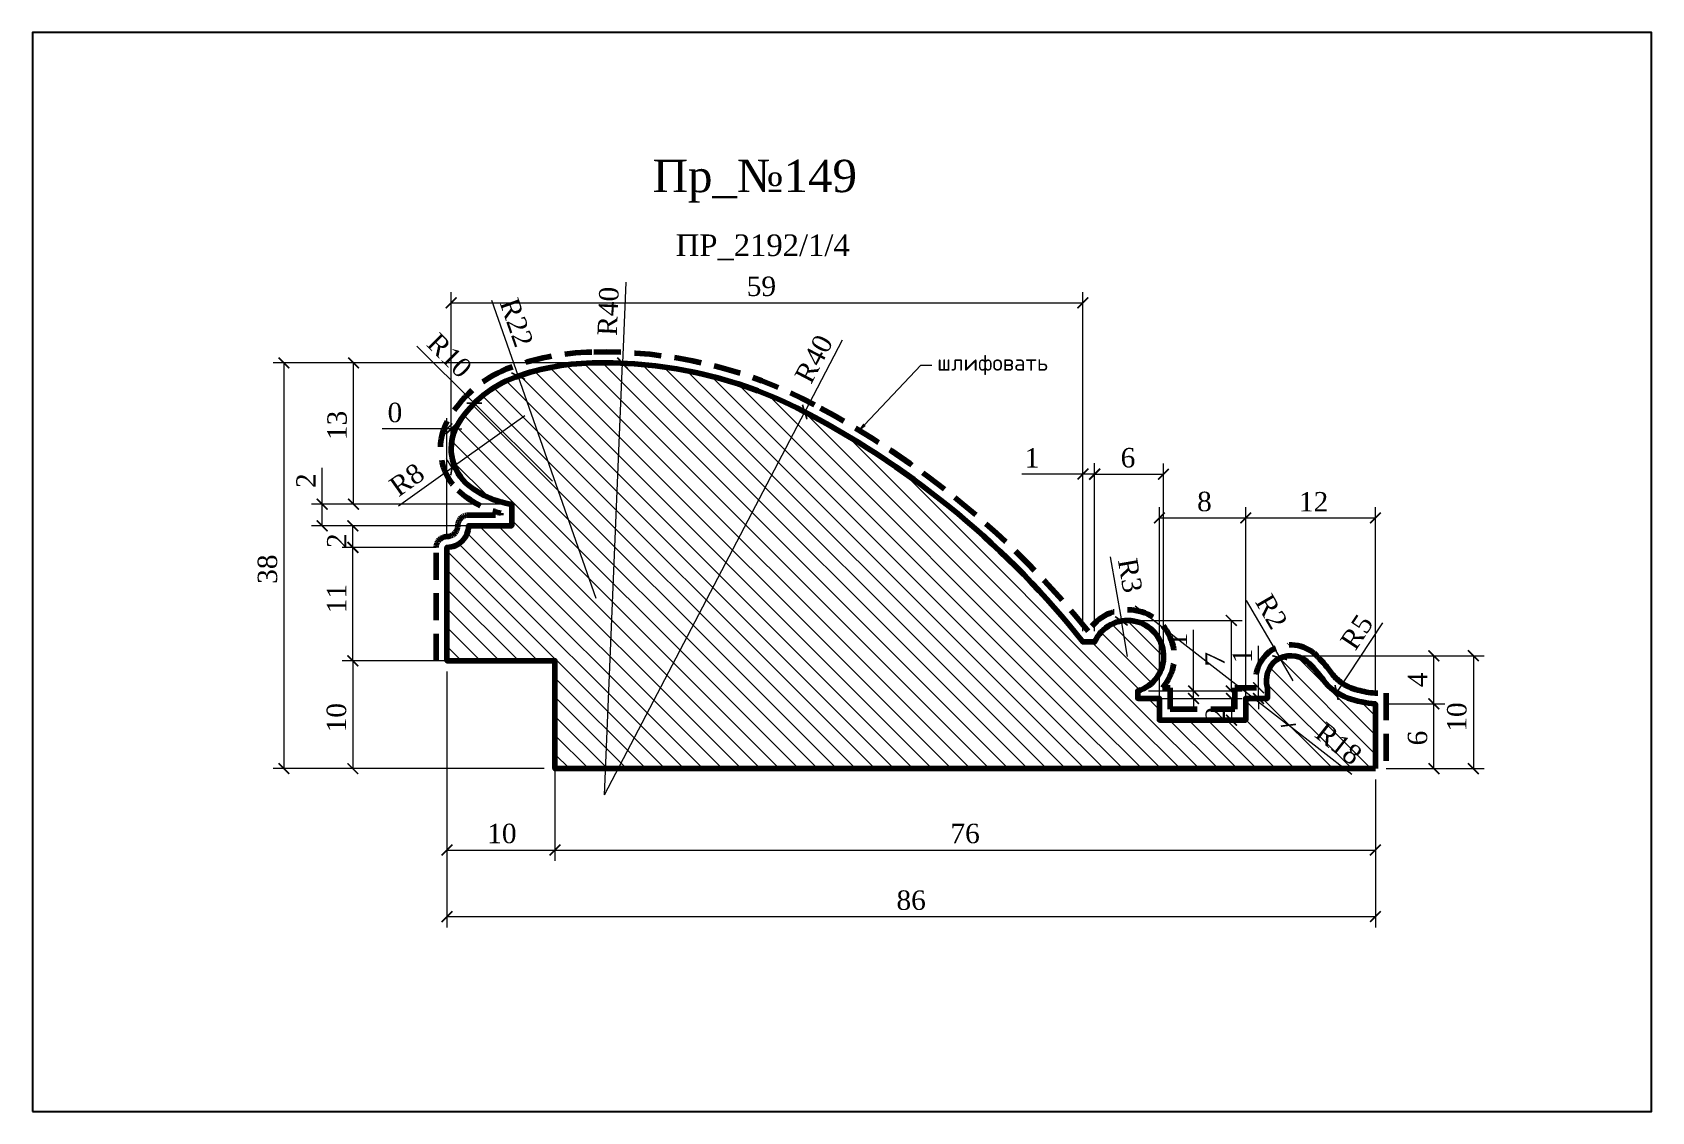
# Model space of a CAD drawing. Header units: millimetres. Extents: x 303774 to 303924, y -91388 to -91288.
import ezdxf
from ezdxf import colors
from ezdxf.entities.mleader import LeaderData, LeaderLine
from ezdxf.math import Vec2, Vec3

# ---------------------------------------------------------------- set-up
doc = ezdxf.new("R2010")
doc.units = ezdxf.units.MM
doc.header["$MEASUREMENT"] = 0
doc.linetypes.add('HIDDEN', pattern=[0.375, 0.25, -0.125])
doc.layers.add('Outside panel', color=7, linetype='Continuous', lineweight=18, true_color=0x7f5e57)
for name, color, linetype, lineweight in [('линия 15', 7, 'Continuous', 15), ('линия 50', 1, 'Continuous', 211), ('служебный слой РАЗМЕРЫ', 7, 'Continuous', 9)]:
    doc.layers.add(name, color=color, linetype=linetype, lineweight=lineweight)
doc.layers.add('размеры в модели', color=7, linetype='Continuous')
doc.styles.add('ELECT', font='times.ttf')
doc.styles.get("Standard").update_dxf_attribs({"font": 'times.ttf'})
doc.styles.add('ЕСКД профили текст', font='isocpeur.ttf')
doc.dimstyles.new('M_1', dxfattribs={"dimtxt": 1.8, "dimasz": 1, "dimexe": 1, "dimexo": 1, "dimgap": 0.6, "dimtad": 1, "dimdec": 0, "dimdsep": 46, "dimtxsty": 'Standard', "dimblk": 'ARCHTICK', "dimcen": -5, "dimclrd": 7, "dimclre": 7, "dimclrt": 7, "dimadec": 0, "dimazin": 0, "dimtfac": 1, "dimtdec": 0, "dimtmove": 0, "dimatfit": 3, "dimfxl": 1, "dimtolj": 1, "dimtzin": 0, "dimlwd": 5, "dimlwe": 5, "dimarcsym": 0})
pattern_1 = [(135, (-6420.0935, -682.7945), (-0.8838834765, -0.8838834765), [])]

# ---------------------------------------------------------------- blocks, each defined once
blk = doc.blocks.new('_ArchTick')
at = {"color": 0, "linetype": 'ByBlock', "const_width": 0.15}
blk.add_lwpolyline([(-0.5, -0.5), (0.5, 0.5)], dxfattribs=at)
blk = doc.blocks.new('*D32')
at = {"layer": 'Defpoints', "color": 0, "ltscale": 1000, "transparency": 16777216}
for p in [(303898.84, -91333.03), (303886.83, -91349.76), (303898.84, -91350.26)]:
    blk.add_point(p, dxfattribs=at)
at = {"layer": 'линия 15', "color": 7, "lineweight": 5, "ltscale": 1000, "transparency": 16777216}
for p, q in [((303886.83, -91348.76), (303886.83, -91332.03)), ((303886.83, -91333.03), (303898.84, -91333.03)), ((303898.84, -91349.26), (303898.84, -91332.03))]:
    blk.add_line(p, q, dxfattribs=at)
at = {"layer": 'линия 15', "color": 7, "lineweight": 5, "ltscale": 1000, "transparency": 16777216, "rotation": 180}
blk.add_blockref('_ArchTick', (303886.83, -91333.03), dxfattribs=at)
at = {"layer": 'линия 15', "color": 7, "lineweight": 5, "ltscale": 1000, "transparency": 16777216}
blk.add_blockref('_ArchTick', (303898.84, -91333.03), dxfattribs=at)
at = {"layer": 'линия 15', "color": 7, "ltscale": 1000, "transparency": 16777216, "insert": (303893.11, -91331.53), "char_height": 1.8, "attachment_point": 5}
blk.add_mtext('\\A1;12', dxfattribs=at)
blk = doc.blocks.new('*D31')
at = {"layer": 'Defpoints', "color": 0, "ltscale": 1000, "transparency": 16777216}
for p in [(303876.59, -91341.17), (303890.78, -91352.24)]:
    blk.add_point(p, dxfattribs=at)
at = {"layer": 'размеры в модели', "color": 7, "lineweight": 5, "ltscale": 1000, "transparency": 16777216}
for p in [(303876.59, -91341.17), (303896.64, -91356.81)]:
    blk.add_line(p, (303890.78, -91352.24), dxfattribs=at)
at = {"layer": 'размеры в модели', "color": 7, "lineweight": 5, "ltscale": 1000, "transparency": 16777216, "rotation": 142.0352912481009}
blk.add_blockref('_ArchTick', (303890.78, -91352.24), dxfattribs=at)
at = {"layer": 'размеры в модели', "color": 7, "ltscale": 1000, "transparency": 16777216, "insert": (303895.43, -91353.94), "char_height": 1.8, "attachment_point": 5, "rotation": 322.0353}
blk.add_mtext('\\A1;R18', dxfattribs=at)
blk = doc.blocks.new('*D30')
at = {"layer": 'Defpoints', "color": 0, "ltscale": 1000, "transparency": 16777216}
for p in [(303891.08, -91345.8), (303904.25, -91345.8), (303898.83, -91350.26)]:
    blk.add_point(p, dxfattribs=at)
at = {"layer": 'размеры в модели', "color": 7, "lineweight": 5, "ltscale": 1000, "transparency": 16777216}
for p, q in [((303892.08, -91345.8), (303905.25, -91345.8)), ((303904.25, -91350.26), (303904.25, -91345.8)), ((303899.83, -91350.26), (303905.25, -91350.26))]:
    blk.add_line(p, q, dxfattribs=at)
for p, rotation in [((303904.25, -91345.8), 90), ((303904.25, -91350.26), 270)]:
    blk.add_blockref('_ArchTick', p, dxfattribs=dict(at, rotation=rotation))
at = {"layer": 'размеры в модели', "color": 7, "ltscale": 1000, "transparency": 16777216, "insert": (303902.75, -91348.03), "char_height": 1.8, "attachment_point": 5, "rotation": 90}
blk.add_mtext('\\A1;4', dxfattribs=at)
blk = doc.blocks.new('*D29')
at = {"layer": 'Defpoints', "color": 0, "ltscale": 1000, "transparency": 16777216}
for p in [(303891.08, -91345.8), (303898.83, -91356.26), (303907.91, -91356.26)]:
    blk.add_point(p, dxfattribs=at)
at = {"layer": 'размеры в модели', "color": 7, "lineweight": 5, "ltscale": 1000, "transparency": 16777216}
for p, q in [((303892.08, -91345.8), (303908.91, -91345.8)), ((303907.91, -91345.8), (303907.91, -91356.26)), ((303899.83, -91356.26), (303908.91, -91356.26))]:
    blk.add_line(p, q, dxfattribs=at)
for p, rotation in [((303907.91, -91345.8), 90), ((303907.91, -91356.26), 270)]:
    blk.add_blockref('_ArchTick', p, dxfattribs=dict(at, rotation=rotation))
at = {"layer": 'размеры в модели', "color": 7, "ltscale": 1000, "transparency": 16777216, "insert": (303906.39, -91351.48), "char_height": 1.8, "attachment_point": 5, "rotation": 90}
blk.add_mtext('\\A1;10', dxfattribs=at)
blk = doc.blocks.new('*D28')
at = {"layer": 'Defpoints', "color": 0, "ltscale": 1000, "transparency": 16777216}
for p in [(303819.44, -91319.89), (303826.65, -91340.49)]:
    blk.add_point(p, dxfattribs=at)
at = {"layer": 'размеры в модели', "color": 7, "lineweight": 5, "ltscale": 1000, "transparency": 16777216}
for p in [(303816.97, -91312.84), (303826.65, -91340.49)]:
    blk.add_line(p, (303819.44, -91319.89), dxfattribs=at)
at = {"layer": 'размеры в модели', "color": 7, "lineweight": 5, "ltscale": 1000, "transparency": 16777216, "rotation": 289.2864538244368}
blk.add_blockref('_ArchTick', (303819.44, -91319.89), dxfattribs=at)
at = {"layer": 'размеры в модели', "color": 7, "ltscale": 1000, "transparency": 16777216, "insert": (303819.29, -91314.92), "char_height": 1.8, "attachment_point": 5, "rotation": 289.2865}
blk.add_mtext('\\A1;R22', dxfattribs=at)
blk = doc.blocks.new('*D27')
at = {"layer": 'Defpoints', "color": 0, "ltscale": 1000, "transparency": 16777216}
for p in [(303845.97, -91323.21), (303827.42, -91358.7)]:
    blk.add_point(p, dxfattribs=at)
at = {"layer": 'размеры в модели', "color": 7, "lineweight": 5, "ltscale": 1000, "transparency": 16777216}
for p in [(303849.44, -91316.57), (303827.42, -91358.7)]:
    blk.add_line(p, (303845.97, -91323.21), dxfattribs=at)
at = {"layer": 'размеры в модели', "color": 7, "lineweight": 5, "ltscale": 1000, "transparency": 16777216, "rotation": 242.4119385466884}
blk.add_blockref('_ArchTick', (303845.97, -91323.21), dxfattribs=at)
at = {"layer": 'размеры в модели', "color": 7, "ltscale": 1000, "transparency": 16777216, "insert": (303846.82, -91318.3), "char_height": 1.8, "attachment_point": 5, "rotation": 62.4119}
blk.add_mtext('\\A1;R40', dxfattribs=at)
blk = doc.blocks.new('*D26')
at = {"layer": 'Defpoints', "color": 0, "ltscale": 1000, "transparency": 16777216}
for p in [(303829.09, -91318.69), (303827.42, -91358.7)]:
    blk.add_point(p, dxfattribs=at)
at = {"layer": 'размеры в модели', "color": 7, "lineweight": 5, "ltscale": 1000, "transparency": 16777216}
for p in [(303829.4, -91311.2), (303827.42, -91358.7)]:
    blk.add_line(p, (303829.09, -91318.69), dxfattribs=at)
at = {"layer": 'размеры в модели', "color": 7, "lineweight": 5, "ltscale": 1000, "transparency": 16777216, "rotation": 267.611187056394}
blk.add_blockref('_ArchTick', (303829.09, -91318.69), dxfattribs=at)
at = {"layer": 'размеры в модели', "color": 7, "ltscale": 1000, "transparency": 16777216, "insert": (303827.77, -91313.88), "char_height": 1.8, "attachment_point": 5, "rotation": 87.6112}
blk.add_mtext('\\A1;R40', dxfattribs=at)
blk = doc.blocks.new('*D25')
at = {"layer": 'Defpoints', "color": 0, "ltscale": 1000, "transparency": 16777216}
for p in [(303820.05, -91323.57), (303813.3, -91328.37)]:
    blk.add_point(p, dxfattribs=at)
at = {"layer": 'размеры в модели', "color": 7, "lineweight": 5, "ltscale": 1000, "transparency": 16777216}
for p in [(303820.05, -91323.57), (303808.33, -91331.91)]:
    blk.add_line(p, (303813.3, -91328.37), dxfattribs=at)
blk.add_arc((303820.05, -91323.57), 8.29, 208.5449, 221.5549, dxfattribs=at)
at = {"layer": 'размеры в модели', "color": 7, "lineweight": 5, "ltscale": 1000, "transparency": 16777216, "rotation": 35.45776917013941}
blk.add_blockref('_ArchTick', (303813.3, -91328.37), dxfattribs=at)
at = {"layer": 'размеры в модели', "color": 7, "ltscale": 1000, "transparency": 16777216, "insert": (303809.12, -91329.49), "char_height": 1.8, "attachment_point": 5, "rotation": 35.4578}
blk.add_mtext('\\A1;R8', dxfattribs=at)
blk = doc.blocks.new('*D24')
at = {"layer": 'Defpoints', "color": 0, "ltscale": 1000, "transparency": 16777216}
for p in [(303815.36, -91322.4), (303822.6, -91329.62)]:
    blk.add_point(p, dxfattribs=at)
at = {"layer": 'размеры в модели', "color": 7, "lineweight": 5, "ltscale": 1000, "transparency": 16777216}
for p in [(303810.05, -91317.12), (303822.6, -91329.62)]:
    blk.add_line(p, (303815.36, -91322.4), dxfattribs=at)
at = {"layer": 'размеры в модели', "color": 7, "lineweight": 5, "ltscale": 1000, "transparency": 16777216, "rotation": 315.108494591283}
blk.add_blockref('_ArchTick', (303815.36, -91322.4), dxfattribs=at)
at = {"layer": 'размеры в модели', "color": 7, "ltscale": 1000, "transparency": 16777216, "insert": (303813.06, -91317.98), "char_height": 1.8, "attachment_point": 5, "rotation": 315.1085}
blk.add_mtext('\\A1;R10', dxfattribs=at)
blk = doc.blocks.new('*D23')
at = {"layer": 'Defpoints', "color": 0, "ltscale": 1000, "transparency": 16777216}
for p in [(303875.31, -91342.58), (303875.88, -91345.86)]:
    blk.add_point(p, dxfattribs=at)
at = {"layer": 'размеры в модели', "color": 7, "lineweight": 5, "ltscale": 1000, "transparency": 16777216}
for p in [(303874.28, -91336.63), (303875.88, -91345.86)]:
    blk.add_line(p, (303875.31, -91342.58), dxfattribs=at)
at = {"layer": 'размеры в модели', "color": 7, "lineweight": 5, "ltscale": 1000, "transparency": 16777216, "rotation": 279.8429232132411}
blk.add_blockref('_ArchTick', (303875.31, -91342.58), dxfattribs=at)
at = {"layer": 'размеры в модели', "color": 7, "ltscale": 1000, "transparency": 16777216, "insert": (303876.12, -91338.36), "char_height": 1.8, "attachment_point": 5, "rotation": 279.8429}
blk.add_mtext('\\A1;R3', dxfattribs=at)
blk = doc.blocks.new('*D22')
at = {"layer": 'Defpoints', "color": 0, "ltscale": 1000, "transparency": 16777216}
for p in [(303886.83, -91333.03), (303878.83, -91351.76), (303886.83, -91351.76)]:
    blk.add_point(p, dxfattribs=at)
at = {"layer": 'размеры в модели', "color": 7, "lineweight": 5, "ltscale": 1000, "transparency": 16777216}
for p, q in [((303878.83, -91350.76), (303878.83, -91332.03)), ((303878.83, -91333.03), (303886.83, -91333.03)), ((303886.83, -91350.76), (303886.83, -91332.03))]:
    blk.add_line(p, q, dxfattribs=at)
at = {"layer": 'размеры в модели', "color": 7, "lineweight": 5, "ltscale": 1000, "transparency": 16777216, "rotation": 180}
blk.add_blockref('_ArchTick', (303878.83, -91333.03), dxfattribs=at)
at = {"layer": 'размеры в модели', "color": 7, "lineweight": 5, "ltscale": 1000, "transparency": 16777216}
blk.add_blockref('_ArchTick', (303886.83, -91333.03), dxfattribs=at)
at = {"layer": 'размеры в модели', "color": 7, "ltscale": 1000, "transparency": 16777216, "insert": (303883, -91331.52), "char_height": 1.8, "attachment_point": 5}
blk.add_mtext('\\A1;8', dxfattribs=at)
blk = doc.blocks.new('*D21')
at = {"layer": 'Defpoints', "color": 0, "ltscale": 1000, "transparency": 16777216}
for p in [(303888.01, -91349.76), (303888.83, -91348.76), (303888.83, -91349.76)]:
    blk.add_point(p, dxfattribs=at)
at = {"layer": 'размеры в модели', "color": 7, "lineweight": 5, "ltscale": 1000, "transparency": 16777216}
for p, q in [((303888.01, -91348.76), (303888.01, -91344.87)), ((303887.83, -91348.76), (303887.01, -91348.76)), ((303887.83, -91349.76), (303887.01, -91349.76)), ((303888.01, -91349.76), (303888.01, -91348.76)), ((303888.01, -91349.76), (303888.01, -91350.76))]:
    blk.add_line(p, q, dxfattribs=at)
for p, rotation in [((303888.01, -91348.76), 270), ((303888.01, -91349.76), 90)]:
    blk.add_blockref('_ArchTick', p, dxfattribs=dict(at, rotation=rotation))
at = {"layer": 'размеры в модели', "color": 7, "ltscale": 1000, "transparency": 16777216, "insert": (303886.51, -91345.82), "char_height": 1.8, "attachment_point": 5, "rotation": 90}
blk.add_mtext('\\A1;1', dxfattribs=at)
blk = doc.blocks.new('*D20')
at = {"layer": 'Defpoints', "color": 0, "ltscale": 1000, "transparency": 16777216}
for p in [(303898.83, -91350.26), (303904.26, -91350.26), (303898.83, -91356.26)]:
    blk.add_point(p, dxfattribs=at)
at = {"layer": 'размеры в модели', "color": 7, "lineweight": 5, "ltscale": 1000, "transparency": 16777216}
for p, q in [((303899.83, -91350.26), (303905.26, -91350.26)), ((303904.26, -91356.26), (303904.26, -91350.26)), ((303899.83, -91356.26), (303905.26, -91356.26))]:
    blk.add_line(p, q, dxfattribs=at)
for p, rotation in [((303904.26, -91350.26), 90), ((303904.26, -91356.26), 270)]:
    blk.add_blockref('_ArchTick', p, dxfattribs=dict(at, rotation=rotation))
at = {"layer": 'размеры в модели', "color": 7, "ltscale": 1000, "transparency": 16777216, "insert": (303902.75, -91353.43), "char_height": 1.8, "attachment_point": 5, "rotation": 90}
blk.add_mtext('\\A1;6', dxfattribs=at)
blk = doc.blocks.new('*D19')
at = {"layer": 'Defpoints', "color": 0, "ltscale": 1000, "transparency": 16777216}
for p in [(303898.02, -91344.98), (303895.24, -91349.2)]:
    blk.add_point(p, dxfattribs=at)
at = {"layer": 'размеры в модели', "color": 7, "lineweight": 5, "ltscale": 1000, "transparency": 16777216}
blk.add_line((303899.5, -91342.74), (303895.24, -91349.2), dxfattribs=at)
at = {"layer": 'размеры в модели', "color": 7, "lineweight": 5, "ltscale": 1000, "transparency": 16777216, "rotation": 236.6422069969592}
blk.add_blockref('_ArchTick', (303895.24, -91349.2), dxfattribs=at)
at = {"layer": 'размеры в модели', "color": 7, "ltscale": 1000, "transparency": 16777216, "insert": (303897.11, -91343.61), "char_height": 1.8, "attachment_point": 5, "rotation": 56.6422}
blk.add_mtext('\\A1;R5', dxfattribs=at)
blk = doc.blocks.new('*D18')
at = {"layer": 'Defpoints', "color": 0, "ltscale": 1000, "transparency": 16777216}
for p in [(303889.97, -91345.98), (303891.21, -91348.11)]:
    blk.add_point(p, dxfattribs=at)
at = {"layer": 'размеры в модели', "color": 7, "lineweight": 5, "ltscale": 1000, "transparency": 16777216}
for p in [(303886.88, -91340.67), (303891.21, -91348.11)]:
    blk.add_line(p, (303889.97, -91345.98), dxfattribs=at)
blk.add_arc((303891.21, -91348.11), 2.47, 96.9927, 129.7634, dxfattribs=at)
at = {"layer": 'размеры в модели', "color": 7, "lineweight": 5, "ltscale": 1000, "transparency": 16777216, "rotation": 300.2075641800279}
blk.add_blockref('_ArchTick', (303889.97, -91345.98), dxfattribs=at)
at = {"layer": 'размеры в модели', "color": 7, "ltscale": 1000, "transparency": 16777216, "insert": (303889.22, -91341.71), "char_height": 1.8, "attachment_point": 5, "rotation": 300.2076}
blk.add_mtext('\\A1;R2', dxfattribs=at)
blk = doc.blocks.new('*D17')
at = {"layer": 'Defpoints', "color": 0, "ltscale": 1000, "transparency": 16777216}
for p in [(303878.83, -91349.76), (303878.83, -91351.76), (303885.51, -91351.76)]:
    blk.add_point(p, dxfattribs=at)
at = {"layer": 'размеры в модели', "color": 7, "lineweight": 5, "ltscale": 1000, "transparency": 16777216}
for p, q in [((303879.83, -91349.76), (303886.51, -91349.76)), ((303885.51, -91349.76), (303885.51, -91351.76)), ((303879.83, -91351.76), (303886.51, -91351.76))]:
    blk.add_line(p, q, dxfattribs=at)
for p, rotation in [((303885.51, -91349.76), 90), ((303885.51, -91351.76), 270)]:
    blk.add_blockref('_ArchTick', p, dxfattribs=dict(at, rotation=rotation))
at = {"layer": 'размеры в модели', "color": 7, "ltscale": 1000, "transparency": 16777216, "insert": (303884.01, -91351.2), "char_height": 1.8, "attachment_point": 5, "rotation": 90}
blk.add_mtext('\\A1;2', dxfattribs=at)
blk = doc.blocks.new('*D16')
at = {"layer": 'Defpoints', "color": 0, "ltscale": 1000, "transparency": 16777216}
for p in [(303875.96, -91342.53), (303876.83, -91349.06), (303885.49, -91349.06)]:
    blk.add_point(p, dxfattribs=at)
at = {"layer": 'размеры в модели', "color": 7, "lineweight": 5, "ltscale": 1000, "transparency": 16777216}
for p, q in [((303876.96, -91342.53), (303886.49, -91342.53)), ((303885.49, -91342.53), (303885.49, -91349.06)), ((303877.83, -91349.06), (303886.49, -91349.06))]:
    blk.add_line(p, q, dxfattribs=at)
for p, rotation in [((303885.49, -91342.53), 90), ((303885.49, -91349.06), 270)]:
    blk.add_blockref('_ArchTick', p, dxfattribs=dict(at, rotation=rotation))
at = {"layer": 'размеры в модели', "color": 7, "ltscale": 1000, "transparency": 16777216, "insert": (303883.97, -91346.13), "char_height": 1.8, "attachment_point": 5, "rotation": 90}
blk.add_mtext('\\A1;7', dxfattribs=at)
blk = doc.blocks.new('*D15')
at = {"layer": 'Defpoints', "color": 0, "ltscale": 1000, "transparency": 16777216}
for p in [(303876.83, -91349.06), (303876.83, -91349.76), (303881.99, -91349.76)]:
    blk.add_point(p, dxfattribs=at)
at = {"layer": 'размеры в модели', "color": 7, "lineweight": 5, "ltscale": 1000, "transparency": 16777216}
for p, q in [((303881.99, -91349.06), (303881.99, -91343.4)), ((303877.83, -91349.06), (303882.99, -91349.06)), ((303877.83, -91349.76), (303882.99, -91349.76)), ((303881.99, -91349.76), (303881.99, -91349.06)), ((303881.99, -91349.76), (303881.99, -91350.76))]:
    blk.add_line(p, q, dxfattribs=at)
for p, rotation in [((303881.99, -91349.06), 270), ((303881.99, -91349.76), 90)]:
    blk.add_blockref('_ArchTick', p, dxfattribs=dict(at, rotation=rotation))
at = {"layer": 'размеры в модели', "color": 7, "ltscale": 1000, "transparency": 16777216, "insert": (303880.49, -91344.34), "char_height": 1.8, "attachment_point": 5, "rotation": 90}
blk.add_mtext('\\A1;1', dxfattribs=at)
blk = doc.blocks.new('*D14')
at = {"layer": 'Defpoints', "color": 0, "ltscale": 1000, "transparency": 16777216}
for p in [(303879.2, -91328.98), (303872.83, -91344.52), (303879.2, -91346.14)]:
    blk.add_point(p, dxfattribs=at)
at = {"layer": 'размеры в модели', "color": 7, "lineweight": 5, "ltscale": 1000, "transparency": 16777216}
for p, q in [((303872.83, -91343.52), (303872.83, -91327.98)), ((303872.83, -91328.98), (303879.2, -91328.98)), ((303879.2, -91345.14), (303879.2, -91327.98))]:
    blk.add_line(p, q, dxfattribs=at)
at = {"layer": 'размеры в модели', "color": 7, "lineweight": 5, "ltscale": 1000, "transparency": 16777216, "rotation": 180}
blk.add_blockref('_ArchTick', (303872.83, -91328.98), dxfattribs=at)
at = {"layer": 'размеры в модели', "color": 7, "lineweight": 5, "ltscale": 1000, "transparency": 16777216}
blk.add_blockref('_ArchTick', (303879.2, -91328.98), dxfattribs=at)
at = {"layer": 'размеры в модели', "color": 7, "ltscale": 1000, "transparency": 16777216, "insert": (303875.92, -91327.46), "char_height": 1.8, "attachment_point": 5}
blk.add_mtext('\\A1;6', dxfattribs=at)
blk = doc.blocks.new('*D13')
at = {"layer": 'Defpoints', "color": 0, "ltscale": 1000, "transparency": 16777216}
for p in [(303872.83, -91328.96), (303871.74, -91344.52), (303872.83, -91344.52)]:
    blk.add_point(p, dxfattribs=at)
at = {"layer": 'размеры в модели', "color": 7, "lineweight": 5, "ltscale": 1000, "transparency": 16777216}
for p, q in [((303871.74, -91328.96), (303866.08, -91328.96)), ((303871.74, -91343.52), (303871.74, -91327.96)), ((303872.83, -91328.96), (303871.74, -91328.96)), ((303872.83, -91343.52), (303872.83, -91327.96)), ((303872.83, -91328.96), (303873.83, -91328.96))]:
    blk.add_line(p, q, dxfattribs=at)
blk.add_blockref('_ArchTick', (303871.74, -91328.96), dxfattribs=at)
at = {"layer": 'размеры в модели', "color": 7, "lineweight": 5, "ltscale": 1000, "transparency": 16777216, "rotation": 180}
blk.add_blockref('_ArchTick', (303872.83, -91328.96), dxfattribs=at)
at = {"layer": 'размеры в модели', "color": 7, "ltscale": 1000, "transparency": 16777216, "insert": (303867.02, -91327.46), "char_height": 1.8, "attachment_point": 5}
blk.add_mtext('\\A1;1', dxfattribs=at)
blk = doc.blocks.new('*D12')
at = {"layer": 'Defpoints', "color": 0, "ltscale": 1000, "transparency": 16777216}
for p in [(303871.74, -91313.1), (303813.22, -91326.6), (303871.74, -91344.52)]:
    blk.add_point(p, dxfattribs=at)
at = {"layer": 'размеры в модели', "color": 7, "lineweight": 5, "ltscale": 1000, "transparency": 16777216}
for p, q in [((303813.22, -91325.6), (303813.22, -91312.1)), ((303871.74, -91343.52), (303871.74, -91312.1)), ((303813.22, -91313.1), (303871.74, -91313.1))]:
    blk.add_line(p, q, dxfattribs=at)
at = {"layer": 'размеры в модели', "color": 7, "lineweight": 5, "ltscale": 1000, "transparency": 16777216, "rotation": 180}
blk.add_blockref('_ArchTick', (303813.22, -91313.1), dxfattribs=at)
at = {"layer": 'размеры в модели', "color": 7, "lineweight": 5, "ltscale": 1000, "transparency": 16777216}
blk.add_blockref('_ArchTick', (303871.74, -91313.1), dxfattribs=at)
at = {"layer": 'размеры в модели', "color": 7, "ltscale": 1000, "transparency": 16777216, "insert": (303841.96, -91311.58), "char_height": 1.8, "attachment_point": 5}
blk.add_mtext('\\A1;59', dxfattribs=at)
blk = doc.blocks.new('*D11')
at = {"layer": 'Defpoints', "color": 0, "ltscale": 1000, "transparency": 16777216}
for p in [(303812.83, -91324.78), (303813.22, -91326.6), (303812.83, -91335.76)]:
    blk.add_point(p, dxfattribs=at)
at = {"layer": 'размеры в модели', "color": 7, "lineweight": 5, "ltscale": 1000, "transparency": 16777216}
for p, q in [((303812.83, -91334.76), (303812.83, -91323.78)), ((303813.22, -91325.6), (303813.22, -91323.78)), ((303812.83, -91324.78), (303806.84, -91324.78)), ((303813.22, -91324.78), (303812.83, -91324.78)), ((303813.22, -91324.78), (303814.22, -91324.78))]:
    blk.add_line(p, q, dxfattribs=at)
blk.add_blockref('_ArchTick', (303812.83, -91324.78), dxfattribs=at)
at = {"layer": 'размеры в модели', "color": 7, "lineweight": 5, "ltscale": 1000, "transparency": 16777216, "rotation": 180}
blk.add_blockref('_ArchTick', (303813.22, -91324.78), dxfattribs=at)
at = {"layer": 'размеры в модели', "color": 7, "ltscale": 1000, "transparency": 16777216, "insert": (303808.01, -91323.27), "char_height": 1.8, "attachment_point": 5}
blk.add_mtext('\\A1;0', dxfattribs=at)
blk = doc.blocks.new('*D10')
at = {"layer": 'Defpoints', "color": 0, "ltscale": 1000, "transparency": 16777216}
for p in [(303822.83, -91356.03), (303898.84, -91356.26), (303898.84, -91363.8)]:
    blk.add_point(p, dxfattribs=at)
at = {"layer": 'размеры в модели', "color": 7, "lineweight": 5, "ltscale": 1000, "transparency": 16777216}
for p, q in [((303822.83, -91357.03), (303822.83, -91364.8)), ((303898.84, -91357.26), (303898.84, -91364.8)), ((303822.83, -91363.8), (303898.84, -91363.8))]:
    blk.add_line(p, q, dxfattribs=at)
at = {"layer": 'размеры в модели', "color": 7, "lineweight": 5, "ltscale": 1000, "transparency": 16777216, "rotation": 180}
blk.add_blockref('_ArchTick', (303822.83, -91363.8), dxfattribs=at)
at = {"layer": 'размеры в модели', "color": 7, "lineweight": 5, "ltscale": 1000, "transparency": 16777216}
blk.add_blockref('_ArchTick', (303898.84, -91363.8), dxfattribs=at)
at = {"layer": 'размеры в модели', "color": 7, "ltscale": 1000, "transparency": 16777216, "insert": (303860.83, -91362.28), "char_height": 1.8, "attachment_point": 5}
blk.add_mtext('\\A1;76', dxfattribs=at)
blk = doc.blocks.new('*D9')
at = {"layer": 'Defpoints', "color": 0, "ltscale": 1000, "transparency": 16777216}
for p in [(303812.83, -91346.26), (303822.83, -91346.26), (303822.83, -91363.8)]:
    blk.add_point(p, dxfattribs=at)
at = {"layer": 'размеры в модели', "color": 7, "lineweight": 5, "ltscale": 1000, "transparency": 16777216}
for p, q in [((303812.83, -91347.26), (303812.83, -91364.8)), ((303822.83, -91347.26), (303822.83, -91364.8)), ((303812.83, -91363.8), (303822.83, -91363.8))]:
    blk.add_line(p, q, dxfattribs=at)
at = {"layer": 'размеры в модели', "color": 7, "lineweight": 5, "ltscale": 1000, "transparency": 16777216, "rotation": 180}
blk.add_blockref('_ArchTick', (303812.83, -91363.8), dxfattribs=at)
at = {"layer": 'размеры в модели', "color": 7, "lineweight": 5, "ltscale": 1000, "transparency": 16777216}
blk.add_blockref('_ArchTick', (303822.83, -91363.8), dxfattribs=at)
at = {"layer": 'размеры в модели', "color": 7, "ltscale": 1000, "transparency": 16777216, "insert": (303817.92, -91362.28), "char_height": 1.8, "attachment_point": 5}
blk.add_mtext('\\A1;10', dxfattribs=at)
blk = doc.blocks.new('*D8')
at = {"layer": 'Defpoints', "color": 0, "ltscale": 1000, "transparency": 16777216}
for p in [(303804.18, -91318.67), (303826.27, -91318.67), (303818.77, -91331.75)]:
    blk.add_point(p, dxfattribs=at)
at = {"layer": 'размеры в модели', "color": 7, "lineweight": 5, "ltscale": 1000, "transparency": 16777216}
for p, q in [((303825.27, -91318.67), (303803.18, -91318.67)), ((303804.18, -91331.75), (303804.18, -91318.67)), ((303817.77, -91331.75), (303803.18, -91331.75))]:
    blk.add_line(p, q, dxfattribs=at)
for p, rotation in [((303804.18, -91318.67), 90), ((303804.18, -91331.75), 270)]:
    blk.add_blockref('_ArchTick', p, dxfattribs=dict(at, rotation=rotation))
at = {"layer": 'размеры в модели', "color": 7, "ltscale": 1000, "transparency": 16777216, "insert": (303802.66, -91324.46), "char_height": 1.8, "attachment_point": 5, "rotation": 90}
blk.add_mtext('\\A1;13', dxfattribs=at)
blk = doc.blocks.new('*D7')
at = {"layer": 'Defpoints', "color": 0, "ltscale": 1000, "transparency": 16777216}
for p in [(303801.27, -91331.76), (303818.83, -91331.76), (303818.83, -91333.76)]:
    blk.add_point(p, dxfattribs=at)
at = {"layer": 'размеры в модели', "color": 7, "lineweight": 5, "ltscale": 1000, "transparency": 16777216}
for p, q in [((303801.27, -91331.76), (303801.27, -91328.4)), ((303817.83, -91331.76), (303800.27, -91331.76)), ((303801.27, -91333.76), (303801.27, -91331.76)), ((303817.83, -91333.76), (303800.27, -91333.76))]:
    blk.add_line(p, q, dxfattribs=at)
for p, rotation in [((303801.27, -91331.76), 90), ((303801.27, -91333.76), 270)]:
    blk.add_blockref('_ArchTick', p, dxfattribs=dict(at, rotation=rotation))
at = {"layer": 'размеры в модели', "color": 7, "ltscale": 1000, "transparency": 16777216, "insert": (303799.77, -91329.58), "char_height": 1.8, "attachment_point": 5, "rotation": 90}
blk.add_mtext('\\A1;2', dxfattribs=at)
blk = doc.blocks.new('*D6')
at = {"layer": 'Defpoints', "color": 0, "ltscale": 1000, "transparency": 16777216}
for p in [(303804.12, -91333.76), (303814.83, -91333.76), (303812.83, -91335.76)]:
    blk.add_point(p, dxfattribs=at)
at = {"layer": 'размеры в модели', "color": 7, "lineweight": 5, "ltscale": 1000, "transparency": 16777216}
for p, q in [((303813.83, -91333.76), (303803.12, -91333.76)), ((303804.12, -91335.76), (303804.12, -91333.76)), ((303811.83, -91335.76), (303803.12, -91335.76))]:
    blk.add_line(p, q, dxfattribs=at)
for p, rotation in [((303804.12, -91333.76), 90), ((303804.12, -91335.76), 270)]:
    blk.add_blockref('_ArchTick', p, dxfattribs=dict(at, rotation=rotation))
at = {"layer": 'размеры в модели', "color": 7, "ltscale": 1000, "transparency": 16777216, "insert": (303802.62, -91335.14), "char_height": 1.8, "attachment_point": 5, "rotation": 90}
blk.add_mtext('\\A1;2', dxfattribs=at)
blk = doc.blocks.new('*D5')
at = {"layer": 'Defpoints', "color": 0, "ltscale": 1000, "transparency": 16777216}
for p in [(303804.11, -91335.76), (303812.83, -91335.76), (303812.83, -91346.26)]:
    blk.add_point(p, dxfattribs=at)
at = {"layer": 'размеры в модели', "color": 7, "lineweight": 5, "ltscale": 1000, "transparency": 16777216}
for p, q in [((303811.83, -91335.76), (303803.11, -91335.76)), ((303804.11, -91346.26), (303804.11, -91335.76)), ((303811.83, -91346.26), (303803.11, -91346.26))]:
    blk.add_line(p, q, dxfattribs=at)
for p, rotation in [((303804.11, -91335.76), 90), ((303804.11, -91346.26), 270)]:
    blk.add_blockref('_ArchTick', p, dxfattribs=dict(at, rotation=rotation))
at = {"layer": 'размеры в модели', "color": 7, "ltscale": 1000, "transparency": 16777216, "insert": (303802.61, -91340.51), "char_height": 1.8, "attachment_point": 5, "rotation": 90}
blk.add_mtext('\\A1;11', dxfattribs=at)
blk = doc.blocks.new('*D4')
at = {"layer": 'Defpoints', "color": 0, "ltscale": 1000, "transparency": 16777216}
for p in [(303822.83, -91346.26), (303804.11, -91356.26), (303822.83, -91356.26)]:
    blk.add_point(p, dxfattribs=at)
at = {"layer": 'размеры в модели', "color": 7, "lineweight": 5, "ltscale": 1000, "transparency": 16777216}
for p, q in [((303821.83, -91346.26), (303803.11, -91346.26)), ((303804.11, -91346.26), (303804.11, -91356.26)), ((303821.83, -91356.26), (303803.11, -91356.26))]:
    blk.add_line(p, q, dxfattribs=at)
for p, rotation in [((303804.11, -91346.26), 90), ((303804.11, -91356.26), 270)]:
    blk.add_blockref('_ArchTick', p, dxfattribs=dict(at, rotation=rotation))
at = {"layer": 'размеры в модели', "color": 7, "ltscale": 1000, "transparency": 16777216, "insert": (303802.6, -91351.54), "char_height": 1.8, "attachment_point": 5, "rotation": 90}
blk.add_mtext('\\A1;10', dxfattribs=at)
blk = doc.blocks.new('*D3')
at = {"layer": 'Defpoints', "color": 0, "ltscale": 1000, "transparency": 16777216}
for p in [(303812.83, -91346.26), (303898.84, -91356.26), (303898.84, -91369.97)]:
    blk.add_point(p, dxfattribs=at)
at = {"layer": 'размеры в модели', "color": 7, "lineweight": 5, "ltscale": 1000, "transparency": 16777216}
for p, q in [((303812.83, -91347.26), (303812.83, -91370.97)), ((303898.84, -91357.26), (303898.84, -91370.97)), ((303812.83, -91369.97), (303898.84, -91369.97))]:
    blk.add_line(p, q, dxfattribs=at)
at = {"layer": 'размеры в модели', "color": 7, "lineweight": 5, "ltscale": 1000, "transparency": 16777216, "rotation": 180}
blk.add_blockref('_ArchTick', (303812.83, -91369.97), dxfattribs=at)
at = {"layer": 'размеры в модели', "color": 7, "lineweight": 5, "ltscale": 1000, "transparency": 16777216}
blk.add_blockref('_ArchTick', (303898.84, -91369.97), dxfattribs=at)
at = {"layer": 'размеры в модели', "color": 7, "ltscale": 1000, "transparency": 16777216, "insert": (303855.83, -91368.46), "char_height": 1.8, "attachment_point": 5}
blk.add_mtext('\\A1;86', dxfattribs=at)
blk = doc.blocks.new('*D2')
at = {"layer": 'Defpoints', "color": 0, "ltscale": 1000, "transparency": 16777216}
for p in [(303826.27, -91318.67), (303797.72, -91356.26), (303822.83, -91356.26)]:
    blk.add_point(p, dxfattribs=at)
at = {"layer": 'размеры в модели', "color": 7, "lineweight": 5, "ltscale": 1000, "transparency": 16777216}
for p, q in [((303825.27, -91318.67), (303796.72, -91318.67)), ((303797.72, -91318.67), (303797.72, -91356.26)), ((303821.83, -91356.26), (303796.72, -91356.26))]:
    blk.add_line(p, q, dxfattribs=at)
for p, rotation in [((303797.72, -91318.67), 90), ((303797.72, -91356.26), 270)]:
    blk.add_blockref('_ArchTick', p, dxfattribs=dict(at, rotation=rotation))
at = {"layer": 'размеры в модели', "color": 7, "ltscale": 1000, "transparency": 16777216, "insert": (303796.21, -91337.78), "char_height": 1.8, "attachment_point": 5, "rotation": 90}
blk.add_mtext('\\A1;38', dxfattribs=at)

msp = doc.modelspace()

# ---------------------------------------------------------------- hatches: boundary and pattern name
at = {"layer": 'Outside panel', "ltscale": 1000}
h = msp.add_hatch(dxfattribs=at)
h.set_pattern_fill('ANSI31', color=256, scale=10, angle=90)
h.set_pattern_definition(pattern_1)
h.paths.add_polyline_path([(303846.41, -91323.44, 0.13142), (303826.27, -91318.67, 0.08889), (303818.72, -91320.16, 0.16653), (303813.73, -91324.53, 0.33008), (303814.55, -91329.77, 0.14535), (303818.83, -91331.76), (303818.83, -91333.76), (303814.83, -91333.76, -0.414364), (303812.83, -91335.76), (303812.83, -91346.26), (303822.83, -91346.26), (303822.83, -91356.26), (303868.83, -91356.26), (303868.83, -91351.76), (303878.83, -91351.76), (303878.83, -91349.76), (303876.83, -91349.76), (303876.83, -91349.06, 1.56556), (303872.83, -91344.52), (303871.74, -91344.52, 0.10412)])
h = msp.add_hatch(dxfattribs=at)
h.set_pattern_fill('ANSI31', color=256, scale=10, angle=90)
h.set_pattern_definition(pattern_1)
h.paths.add_polyline_path([(303898.83, -91350.26, -0.067557), (303896.36, -91349.76, -0.14756), (303894, -91348.04, 0.05503), (303892.49, -91346.32, 0.32792), (303889.63, -91346.22, 0.29392), (303888.83, -91348.76), (303888.83, -91349.76), (303886.83, -91349.76), (303886.83, -91351.76), (303868.83, -91351.76), (303868.83, -91356.26), (303898.83, -91356.26)])

# ---------------------------------------------------------------- linework, layer by layer
at = {"color": 6, "ltscale": 1000}
msp.add_lwpolyline([(303774.43, -91388.04), (303924.43, -91388.04), (303924.43, -91288.04), (303774.43, -91288.04)], close=True, dxfattribs=at)
at = {"layer": 'линия 50', "color": 1, "linetype": 'HIDDEN', "ltscale": 10, "true_color": 0xff0909}
msp.add_lwpolyline([(303811.83, -91346.26), (303811.83, -91335.76, -0.41432), (303812.83, -91334.76, 0.414364), (303813.83, -91333.76, -0.414258), (303814.83, -91332.76), (303817.83, -91332.76), (303817.83, -91332.59, -0.122231), (303813.87, -91330.5, -0.332473), (303812.86, -91324.05, -0.167166), (303818.35, -91319.23, -0.088922), (303826.25, -91317.67, -0.131362), (303846.88, -91322.56, -0.102595), (303872.22, -91343.52), (303872.24, -91343.52, -1.085003), (303879.1, -91348.76), (303879.83, -91348.76), (303879.83, -91350.76), (303885.83, -91350.76), (303885.83, -91348.76), (303887.81, -91348.76, -0.276584), (303889.03, -91345.42, -0.334936), (303893.14, -91345.56, -0.055271), (303894.8, -91347.45, 0.141603), (303896.62, -91348.79, 0.097938), (303899.84, -91349.28), (303899.84, -91356.26)], format="xyb", dxfattribs=at)
at = {"layer": 'линия 50', "color": 7}
msp.add_lwpolyline([(303898.84, -91356.26), (303822.83, -91356.26), (303822.83, -91346.26), (303812.83, -91346.26), (303812.83, -91335.76, 0.414364), (303814.83, -91333.76), (303818.83, -91333.76), (303818.83, -91331.76, -0.14535), (303814.55, -91329.77, -0.33008), (303813.73, -91324.53, -0.16653), (303818.72, -91320.16, -0.08889), (303826.27, -91318.67, -0.13142), (303846.41, -91323.44, -0.10412), (303871.74, -91344.52), (303872.83, -91344.52, -1.56556), (303876.83, -91349.06), (303876.83, -91349.76), (303878.83, -91349.76), (303878.83, -91351.76), (303886.83, -91351.76), (303886.83, -91349.76), (303888.83, -91349.76), (303888.83, -91348.76, -0.29392), (303889.63, -91346.22, -0.32792), (303892.49, -91346.32, -0.05503), (303894, -91348.04, 0.142935), (303896.28, -91349.72, 0.070007), (303898.84, -91350.26), (303898.84, -91356.26)], format="xyb", close=True, dxfattribs=at)

# ---------------------------------------------------------------- texts
at = {"color": 5, "ltscale": 1000, "style": 'ELECT'}
msp.add_text('Пр_№149', height=3, dxfattribs=at).set_placement((303831.89, -91302.84))
at = {"color": 7, "ltscale": 1000, "style": 'ELECT'}
msp.add_text('ПР_2192/1/4', height=2, dxfattribs=at).set_placement((303834.03, -91308.76))

# ---------------------------------------------------------------- dimensions: what is measured, and where the dimension line sits
at = {"layer": 'линия 15', "color": 5, "ltscale": 1000}
dim = msp.add_linear_dim(base=(303898.84, -91333.03), p1=(303886.83, -91349.76), p2=(303898.84, -91350.26), dimstyle='M_1', dxfattribs=at)
dim.commit()
dim.dimension.update_dxf_attribs({"geometry": '*D32', "text_midpoint": (303893.11, -91333.03), "dimtype": 128})
at = {"layer": 'размеры в модели', "color": 0, "ltscale": 1000}
for base, p1, p2, picture, middle in [((303871.74, -91313.1), (303813.22, -91326.6), (303871.74, -91344.52), '*D12', (303841.96, -91313.1)), ((303812.83, -91324.78), (303813.22, -91326.6), (303812.83, -91335.76), '*D11', (303808.01, -91324.78)), ((303872.83, -91328.96), (303871.74, -91344.52), (303872.83, -91344.52), '*D13', (303867.02, -91328.96)), ((303879.2, -91328.98), (303872.83, -91344.52), (303879.2, -91346.14), '*D14', (303875.92, -91328.98)), ((303822.83, -91363.8), (303812.83, -91346.26), (303822.83, -91346.26), '*D9', (303817.92, -91363.8))]:
    dim = msp.add_linear_dim(base=base, p1=p1, p2=p2, dimstyle='M_1', override={"dimtxt": 1.8}, dxfattribs=at)
    dim.commit()
    dim.dimension.update_dxf_attribs({"geometry": picture, "text_midpoint": middle, "dimtype": 128})
for center, mpoint, picture, middle in [((303827.42, -91358.7), (303829.09, -91318.69), '*D26', (303827.77, -91313.88)), ((303826.65, -91340.49), (303819.44, -91319.89), '*D28', (303819.29, -91314.92)), ((303822.6, -91329.62), (303815.36, -91322.4), '*D24', (303813.06, -91317.98)), ((303827.42, -91358.7), (303845.97, -91323.21), '*D27', (303846.82, -91318.3)), ((303820.05, -91323.57), (303813.3, -91328.37), '*D25', (303809.12, -91329.49)), ((303875.88, -91345.86), (303875.31, -91342.58), '*D23', (303876.12, -91338.36)), ((303891.21, -91348.11), (303889.97, -91345.98), '*D18', (303889.22, -91341.71))]:
    dim = msp.add_radius_dim(center=center, mpoint=mpoint, dimstyle='M_1', override={"dimtxt": 1.8}, dxfattribs=at)
    dim.commit()
    dim.dimension.update_dxf_attribs({"geometry": picture, "text_midpoint": middle})
for base, p1, p2, picture, middle in [((303797.72, -91356.26), (303826.27, -91318.67), (303822.83, -91356.26), '*D2', (303797.72, -91337.78)), ((303804.18, -91318.67), (303818.77, -91331.75), (303826.27, -91318.67), '*D8', (303804.18, -91324.46)), ((303801.27, -91331.76), (303818.83, -91333.76), (303818.83, -91331.76), '*D7', (303801.27, -91329.58)), ((303804.12, -91333.76), (303812.83, -91335.76), (303814.83, -91333.76), '*D6', (303804.12, -91335.14)), ((303804.1107, -91335.7641), (303812.8302, -91346.2645), (303812.831, -91335.7641), '*D5', (303804.1107, -91340.5099)), ((303885.49, -91349.06), (303875.96, -91342.53), (303876.83, -91349.06), '*D16', (303885.49, -91346.13)), ((303881.99, -91349.76), (303876.83, -91349.06), (303876.83, -91349.76), '*D15', (303881.99, -91344.34)), ((303888.01, -91349.76), (303888.83, -91348.76), (303888.83, -91349.76), '*D21', (303888.01, -91345.82)), ((303904.25, -91345.8), (303898.83, -91350.26), (303891.08, -91345.8), '*D30', (303904.25, -91348.03)), ((303907.91, -91356.26), (303891.08, -91345.8), (303898.83, -91356.26), '*D29', (303907.91, -91351.48)), ((303804.11, -91356.26), (303822.83, -91346.26), (303822.83, -91356.26), '*D4', (303804.11, -91351.54)), ((303885.51, -91351.76), (303878.83, -91349.76), (303878.83, -91351.76), '*D17', (303885.51, -91351.2)), ((303904.26, -91350.26), (303898.83, -91356.26), (303898.83, -91350.26), '*D20', (303904.26, -91353.43))]:
    dim = msp.add_linear_dim(base=base, p1=p1, p2=p2, angle=90, dimstyle='M_1', override={"dimtxt": 1.8}, dxfattribs=at)
    dim.commit()
    dim.dimension.update_dxf_attribs({"geometry": picture, "text_midpoint": middle, "dimtype": 128})
for base, p1, p2, picture, middle in [((303886.83, -91333.03), (303878.83, -91351.76), (303886.83, -91351.76), '*D22', (303883, -91333.03)), ((303898.84, -91369.97), (303812.83, -91346.26), (303898.84, -91356.26), '*D3', (303855.83, -91369.97)), ((303898.84, -91363.8), (303822.83, -91356.03), (303898.84, -91356.26), '*D10', (303860.83, -91363.8))]:
    dim = msp.add_linear_dim(base=base, p1=p1, p2=p2, dimstyle='M_1', dxfattribs=at)
    dim.commit()
    dim.dimension.update_dxf_attribs({"geometry": picture, "text_midpoint": middle, "dimtype": 128})
at = {"layer": 'размеры в модели', "color": 5, "ltscale": 1000}
dim = msp.add_radius_dim(center=(303876.59, -91341.17), mpoint=(303890.78, -91352.24), dimstyle='M_1', dxfattribs=at)
dim.commit()
dim.dimension.update_dxf_attribs({"geometry": '*D31', "text_midpoint": (303895.43, -91353.94)})
at = {"layer": 'размеры в модели', "color": 7, "ltscale": 1000}
dim = msp.add_radius_dim(center=(303898.02, -91344.98), mpoint=(303895.24, -91349.2), dimstyle='M_1', dxfattribs=at)
dim.commit()
dim.dimension.update_dxf_attribs({"geometry": '*D19', "text_midpoint": (303898.37, -91344.44), "dimtype": 132})

# ---------------------------------------------------------------- leaders
at = {"layer": 'служебный слой РАЗМЕРЫ'}
ml = msp.add_multileader_mtext('Standard', dxfattribs=at)
ml.set_content('\\A1;шлифовать', color=256, style='ЕСКД профили текст')
ml.set_leader_properties(color=256, linetype='ByLayer', lineweight=-1)
ml.build(insert=Vec2(0, 0))
ml.multileader.update_dxf_attribs({"dogleg_length": 1, "arrow_head_size": 1})
ctx = ml.context
ctx.base_point, ctx.char_height, ctx.arrow_head_size, ctx.landing_gap_size, ctx.plane_origin = Vec3(303857.74, -91318.87), 1.5, 1, 0.5, Vec3(303876.77, -91288.01)
notes = []
notes.append((ctx, [(1, (1, 1, 0), (303856.74, -91318.87), (1, 0), 1, [(0, [(303850.83, -91325.12)], 0, [])])]))
ctx.mtext.insert, ctx.mtext.flow_direction = Vec3(303858.24, -91317.89), 5
for ctx, leaders in notes:
    for number, flags, end, landing, length, lines in leaders:
        leader = LeaderData()
        leader.index, (leader.has_last_leader_line, leader.has_dogleg_vector, leader.attachment_direction) = number, flags
        leader.last_leader_point, leader.dogleg_vector, leader.dogleg_length = Vec3(end), Vec3(landing), length
        for number, points, colour, breaks in lines:
            line = LeaderLine()
            line.index, line.vertices, line.color, line.breaks = number, Vec3.list(points), colors.encode_raw_color(colour), breaks
            leader.lines.append(line)
        ctx.leaders.append(leader)

doc.saveas('drawing.dxf')
